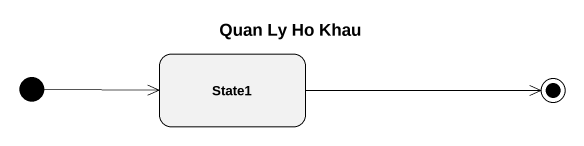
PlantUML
@startuml
title Quan Ly Ho Khau
hide empty description
state State1
[*] -right-> State1
State1 -right-> [*]
@enduml
